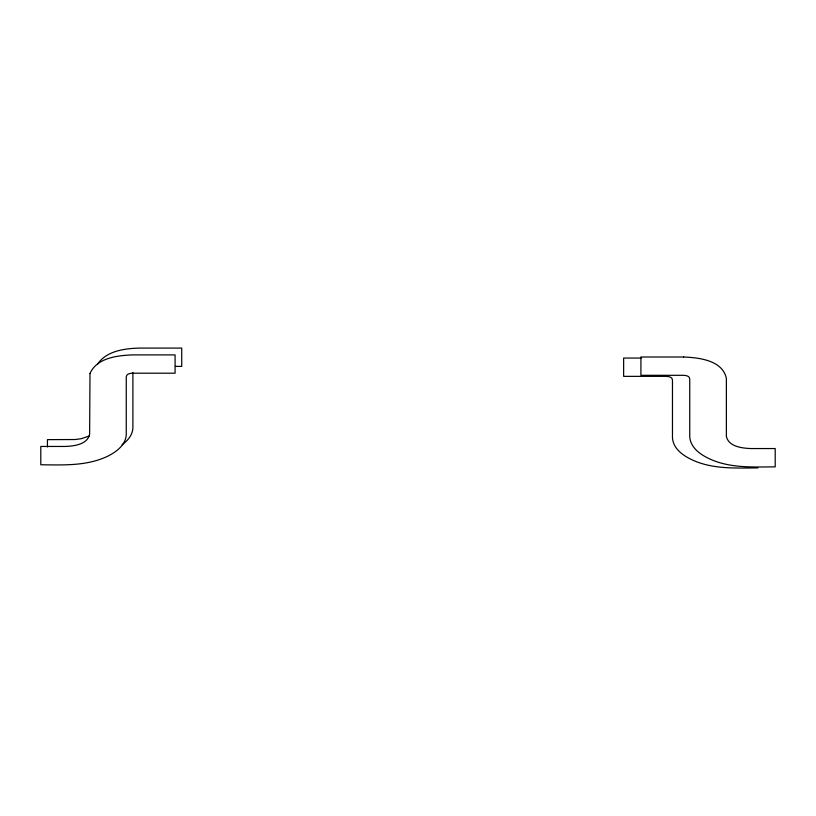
<?xml version="1.0" encoding="UTF-8"?>
<svg xmlns="http://www.w3.org/2000/svg" width="816" height="816" viewBox="0 0 816 816"><rect width="100%" height="100%" fill="white"/><g stroke="black" fill="none" stroke-linecap="round" stroke-linejoin="round"><path stroke-width="1.22" d="M97.726 363.916C106.672 350.89 124.369 348.585 138.995 348.085L181.723 348.085L181.723 366.394L175.43 366.394M122.114 444.71C127.643 440.854 132.569 435.04 132.896 428.033L132.896 372.565M89.117 436.06L81.202 438.712L75.041 439.538L47.44 439.64L47.44 446.964M641.233 358.051L623.638 358.051L623.638 376.36L665.162 376.36C667.733 376.37 672.323 376.553 672.466 380.011L672.466 437.998C673.496 450.401 685.93 457.46 696.303 461.642C715.897 469.271 737.327 468.007 757.921 467.915M89.995 373.473L89.627 434.245C87.455 444.598 73.981 446.097 65.219 446.454L40.8 446.454L40.8 464.763C63.444 465.008 87.516 466.222 108.426 455.858C116.647 451.615 125.654 444.873 126.256 434.846L126.256 376.859C126.398 373.402 130.988 373.228 133.559 373.208L175.083 373.208L175.083 354.899L132.355 354.899C117.239 355.521 96.931 357.847 89.995 373.473M683.645 357L640.917 357L640.917 375.309L682.441 375.309C685.012 375.319 689.602 375.503 689.744 378.961L689.744 436.948C690.775 449.351 703.208 456.409 713.582 460.591C733.176 468.221 754.606 466.956 775.2 466.864L775.2 448.555L750.781 448.555C742.019 448.188 728.545 446.689 726.373 436.346L726.373 378.359C722.558 360.254 698.986 357.632 683.645 357"/></g></svg>
